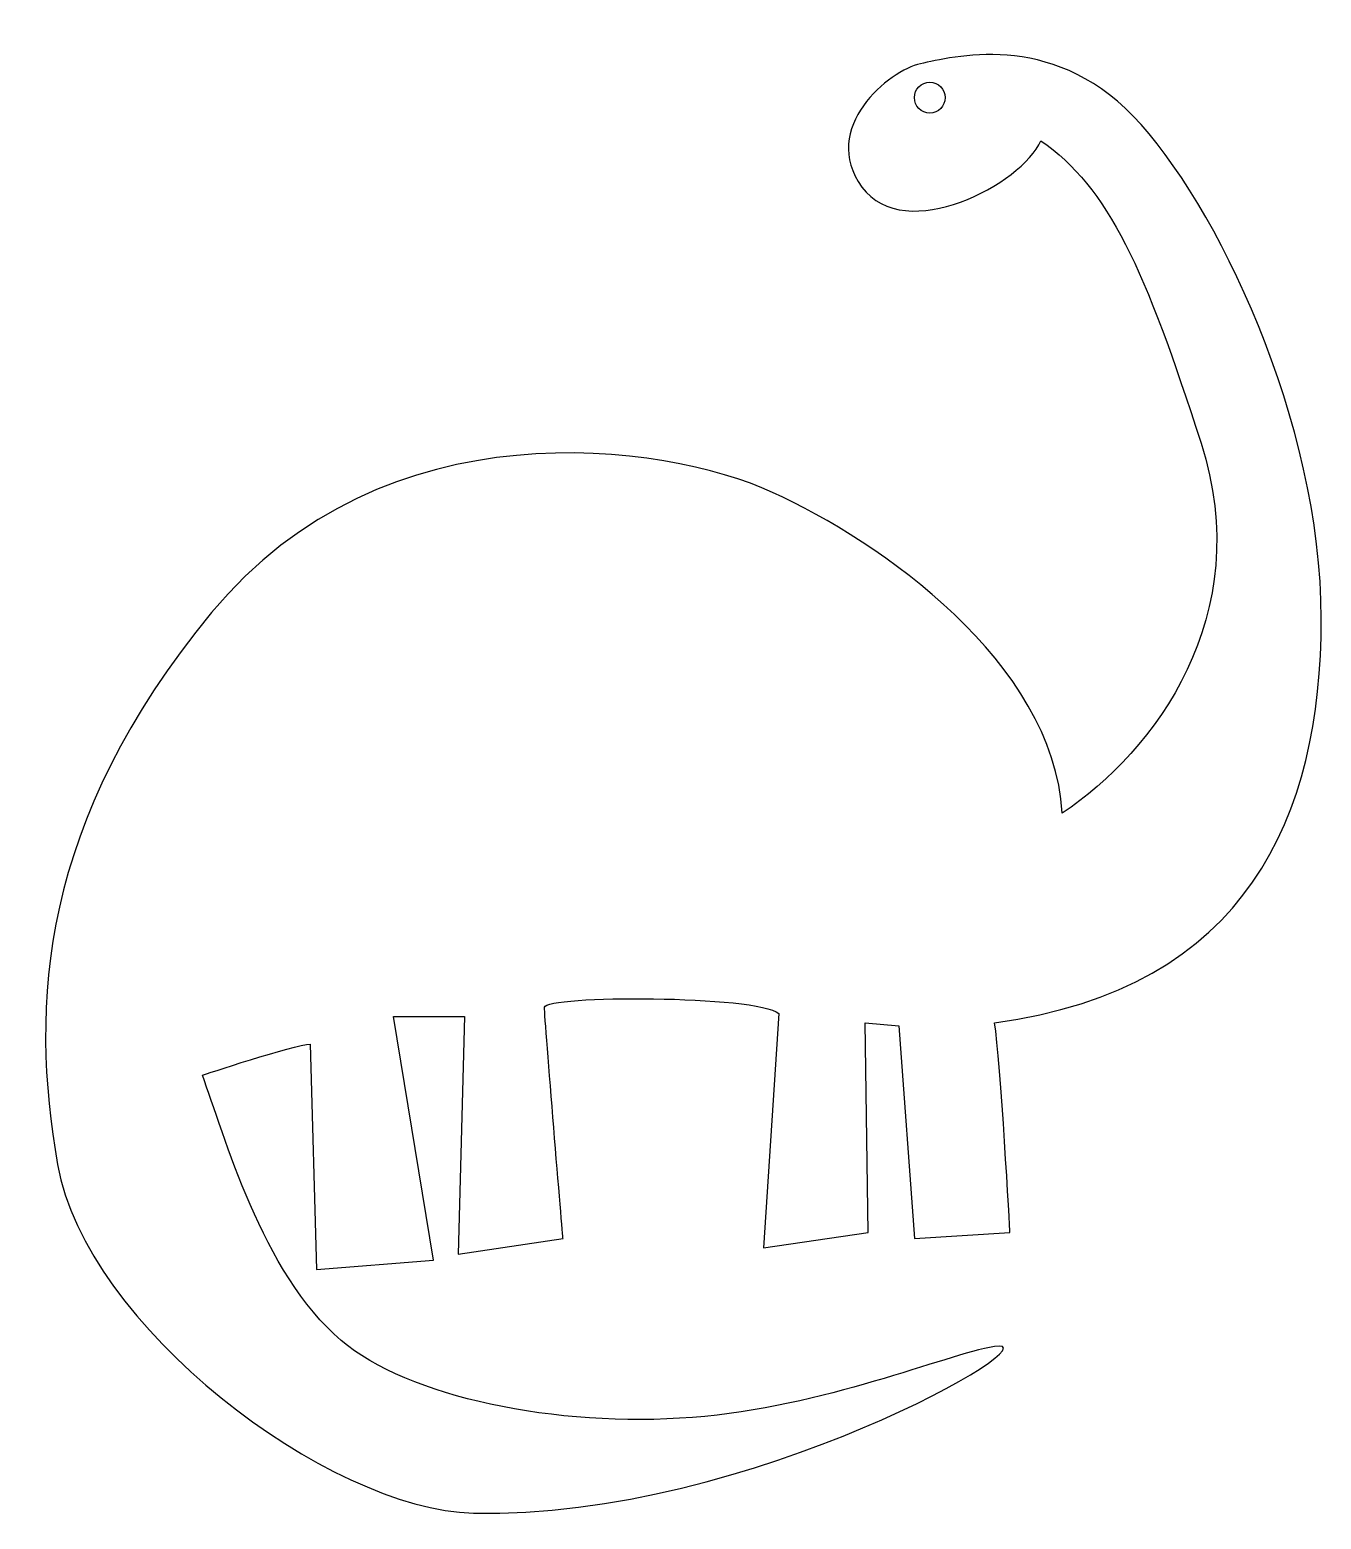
# Model space of a CAD drawing. Header units: centimetres. Extents: x -8.9 to 8.6, y -10 to 10.2.
import ezdxf

# ---------------------------------------------------------------- set-up
doc = ezdxf.new("R2010")
doc.units = ezdxf.units.CM
doc.header["$MEASUREMENT"] = 0
doc.layers.add('Camada 1', color=7, linetype='Continuous')

msp = doc.modelspace()

# ---------------------------------------------------------------- linework, layer by layer
at = {"layer": 'Camada 1'}
for points, knots in [([(0.12259, -8.58762), (1.91308, -8.44874), (3.54074, -7.73907), (4.21884, -7.62636), (4.21884, -7.62636), (5.11924, -7.47637), (0.91681, -9.96697), (-2.84509, -9.88339), (-2.84509, -9.88339), (-4.83072, -9.83929), (-8.1115, -7.33363), (-8.48771, -5.16021), (-8.48771, -5.16021), (-8.86392, -2.98679), (-8.73854, -0.52077), (-6.39787, 2.32149), (-6.39787, 2.32149), (-4.05718, 5.16378), (-0.25361, 4.62032), (1.2094, 3.95161), (1.2094, 3.95161), (2.67218, 3.2829), (5.01294, 1.65265), (5.13833, -0.39539), (5.13833, -0.39539), (6.39216, 0.44064), (7.77162, 2.27957), (7.0192, 4.62032), (7.0192, 4.62032), (6.26678, 6.96107), (5.76523, 8.0896), (4.84575, 8.71661), (4.84575, 8.71661), (4.59498, 8.1314), (3.00666, 7.29545), (2.4214, 8.08963), (2.4214, 8.08963), (1.8363, 8.8838), (2.79756, 9.67795), (3.21549, 9.76153), (3.21549, 9.76153), (3.63358, 9.84511), (4.97113, 10.22124), (6.09958, 9.05096), (6.09958, 9.05096), (7.22816, 7.88065), (8.64932, 4.91306), (8.64932, 2.23794), (8.64932, 2.23794), (8.64932, -0.43716), (7.64626, -2.77777), (4.21885, -3.23751), (4.21885, -3.23751), (4.30243, -3.73905), (4.42782, -6.0798), (4.42782, -6.0798), (4.42782, -6.0798), (4.42782, -6.0798), (3.13192, -6.16338), (3.13192, -6.16338), (3.13192, -6.16338), (3.13192, -6.16338), (2.92298, -3.27932), (2.92298, -3.27932), (2.92298, -3.27932), (2.92298, -3.27932), (2.46324, -3.23752), (2.46324, -3.23752), (2.46324, -3.23752), (2.46324, -3.23752), (2.50502, -6.07981), (2.50502, -6.07981), (2.50502, -6.07981), (2.50502, -6.07981), (1.08402, -6.28878), (1.08402, -6.28878), (1.08402, -6.28878), (1.08402, -6.28878), (1.29299, -3.11211), (1.29299, -3.11211), (1.29299, -3.11211), (1.00041, -2.86134), (-1.88373, -2.86134), (-1.88373, -3.02853), (-1.88373, -3.02853), (-1.88373, -3.19572), (-1.6329, -6.16337), (-1.6329, -6.16337), (-1.6329, -6.16337), (-1.6329, -6.16337), (-3.05403, -6.37234), (-3.05403, -6.37234), (-3.05403, -6.37234), (-3.05403, -6.37234), (-2.97045, -3.1539), (-2.97045, -3.1539), (-2.97045, -3.1539), (-2.97045, -3.1539), (-3.9318, -3.15387), (-3.9318, -3.15387), (-3.9318, -3.15387), (-3.9318, -3.15387), (-3.3884, -6.4559), (-3.3884, -6.4559), (-3.3884, -6.4559), (-3.3884, -6.4559), (-4.97672, -6.58129), (-4.97672, -6.58129), (-4.97672, -6.58129), (-4.97672, -6.58129), (-5.0603, -3.53004), (-5.0603, -3.53004), (-5.0603, -3.53004), (-5.26935, -3.53004), (-6.52323, -3.94813), (-6.52323, -3.94813), (-6.52323, -3.94813), (-6.23065, -4.74222), (-5.71165, -6.63603), (-4.64236, -7.54268), (-4.64236, -7.54268), (-3.7354, -8.31169), (-1.72922, -8.73121), (0.12259, -8.58762)], [0, 0, 0, 0, 0.03125, 0.03125, 0.03125, 0.03125, 0.0625, 0.0625, 0.0625, 0.0625, 0.09375, 0.09375, 0.09375, 0.09375, 0.125, 0.125, 0.125, 0.125, 0.15625, 0.15625, 0.15625, 0.15625, 0.1875, 0.1875, 0.1875, 0.1875, 0.21875, 0.21875, 0.21875, 0.21875, 0.25, 0.25, 0.25, 0.25, 0.28125, 0.28125, 0.28125, 0.28125, 0.3125, 0.3125, 0.3125, 0.3125, 0.34375, 0.34375, 0.34375, 0.34375, 0.375, 0.375, 0.375, 0.375, 0.40625, 0.40625, 0.40625, 0.40625, 0.4375, 0.4375, 0.4375, 0.4375, 0.46875, 0.46875, 0.46875, 0.46875, 0.5, 0.5, 0.5, 0.5, 0.53125, 0.53125, 0.53125, 0.53125, 0.5625, 0.5625, 0.5625, 0.5625, 0.59375, 0.59375, 0.59375, 0.59375, 0.625, 0.625, 0.625, 0.625, 0.65625, 0.65625, 0.65625, 0.65625, 0.6875, 0.6875, 0.6875, 0.6875, 0.71875, 0.71875, 0.71875, 0.71875, 0.75, 0.75, 0.75, 0.75, 0.78125, 0.78125, 0.78125, 0.78125, 0.8125, 0.8125, 0.8125, 0.8125, 0.84375, 0.84375, 0.84375, 0.84375, 0.875, 0.875, 0.875, 0.875, 0.90625, 0.90625, 0.90625, 0.90625, 0.9375, 0.9375, 0.9375, 0.9375, 1, 1, 1, 1]), ([(3.34101, 9.09268), (3.45645, 9.09268), (3.55014, 9.18629), (3.55014, 9.3017), (3.55014, 9.3017), (3.55014, 9.41714), (3.45645, 9.51075), (3.34101, 9.51075), (3.34101, 9.51075), (3.2256, 9.51075), (3.13191, 9.41714), (3.13191, 9.3017), (3.13191, 9.3017), (3.13191, 9.18629), (3.2256, 9.09268), (3.34101, 9.09268)], [0, 0, 0, 0, 0.2, 0.2, 0.2, 0.2, 0.4, 0.4, 0.4, 0.4, 0.6, 0.6, 0.6, 0.6, 1, 1, 1, 1])]:
    msp.add_open_spline(points, degree=3, knots=knots, dxfattribs=at)

doc.saveas('drawing.dxf')
